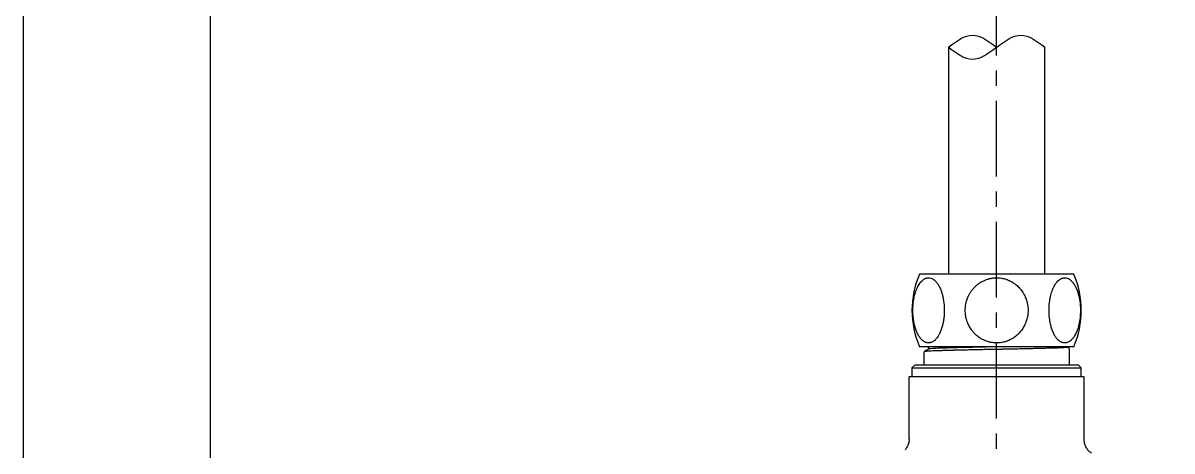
# Model space of a CAD drawing. Header units: millimetres. Extents: x 6364 to 6958, y -1010 to -590.
# Drawn here: x 6364 to 6554, y -869.8 to -799 of the extents above; entities that cross this region are included whole.
import ezdxf

# ---------------------------------------------------------------- set-up
doc = ezdxf.new("R2010")
doc.units = ezdxf.units.MM
doc.header["$LTSCALE"] = 10
doc.linetypes.add('CENTER', pattern=[2, 1.25, -0.25, 0.25, -0.25])
doc.layers.get('0').update_dxf_attribs({"color": 2})
for name, color, linetype in [('5', 2, 'Continuous'), ('CL', 1, 'CENTER'), ('DWG', 7, 'Continuous')]:
    doc.layers.add(name, color=color, linetype=linetype)

msp = doc.modelspace()

# ---------------------------------------------------------------- linework, layer by layer
at = {"color": 4}
msp.add_line((6395.03, -998.81), (6395.03, -623.81), dxfattribs=at)
msp.add_lwpolyline([(6958.03, -1009.81), (6958.03, -589.81), (6364.03, -589.81), (6364.03, -1009.81)], close=True)
at = {"layer": '5'}
msp.add_open_spline([(6517.09, -803.02), (6518.42, -802.02), (6521.07, -800.02), (6523.72, -802.02), (6525.04, -803.02)], degree=3, knots=[0, 0, 0, 0, 2.224894, 4.449797, 4.449797, 4.449797, 4.449797], dxfattribs=at)
msp.add_spline([(6517.09, -803.02), (6521.07, -805.02), (6529.02, -801.02), (6532.99, -803.02)], degree=3, dxfattribs=at)
at = {"layer": 'CL'}
msp.add_line((6525.04, -944.39), (6525.04, -712.58), dxfattribs=at)
at = {"layer": 'DWG'}
for p, q in [((6517.09, -803.02), (6517.09, -840.52)), ((6532.99, -840.52), (6532.99, -803.02)), ((6537.79, -840.53), (6512.3, -840.53)), ((6537.79, -840.53), (6512.3, -840.53)), ((6537.79, -852.53), (6512.3, -852.53)), ((6537.04, -852.94), (6537.04, -852.61)), ((6537.04, -852.94), (6537.04, -854.11)), ((6513.04, -855.53), (6513.04, -853.36)), ((6537.04, -854.11), (6537.04, -855.53)), ((6511.04, -856.03), (6511.54, -855.53)), ((6511.04, -856.03), (6511.04, -857.53)), ((6511.04, -856.03), (6539.04, -856.03)), ((6511.54, -855.53), (6538.54, -855.53)), ((6538.54, -855.53), (6539.04, -856.03)), ((6539.04, -857.53), (6539.04, -856.03)), ((6510.54, -857.53), (6510.54, -867.76)), ((6539.54, -857.53), (6510.54, -857.53)), ((6539.54, -867.75), (6539.54, -857.53))]:
    msp.add_line(p, q, dxfattribs=at)
for centre, start, end in [((6526.04, -846.53), 156.4218, 203.5782), ((6524.04, -846.53), 336.4218, 23.5782)]:
    msp.add_arc(centre, 15, start, end, dxfattribs=at)
msp.add_spline([(6517.09, -803.02), (6521.07, -805.02), (6529.02, -801.02), (6532.99, -803.02)], degree=3, dxfattribs=at)
for points, knots in [([(6511.19, -846.53), (6511.19, -846.35), (6511.19, -846.18), (6511.21, -845.84), (6511.23, -845.5), (6511.27, -845.16), (6511.31, -844.91), (6511.32, -844.83), (6511.34, -844.71), (6511.35, -844.67), (6511.36, -844.59), (6511.37, -844.55), (6511.41, -844.34), (6511.48, -844.03), (6511.56, -843.73), (6511.65, -843.44), (6511.7, -843.3), (6511.77, -843.13), (6511.78, -843.09), (6511.81, -843.03), (6511.85, -842.93), (6511.9, -842.83), (6511.98, -842.64), (6512.11, -842.4), (6512.24, -842.19), (6512.35, -842.04), (6512.38, -841.99), (6512.44, -841.92), (6512.46, -841.9), (6512.49, -841.85), (6512.51, -841.83), (6512.61, -841.72), (6512.76, -841.57), (6512.92, -841.45), (6513.08, -841.34), (6513.16, -841.29), (6513.27, -841.25), (6513.29, -841.24), (6513.33, -841.22), (6513.4, -841.2), (6513.46, -841.18), (6513.59, -841.15), (6513.68, -841.14), (6513.77, -841.14)], [0, 0, 0, 0, 0.0625, 0.0625, 0.125, 0.1875, 0.1875, 0.21875, 0.21875, 0.234375, 0.234375, 0.25, 0.25, 0.3125, 0.375, 0.375, 0.4375, 0.4375, 0.453125, 0.453125, 0.46875, 0.5, 0.5, 0.5625, 0.625, 0.625, 0.65625, 0.65625, 0.671875, 0.671875, 0.6875, 0.6875, 0.75, 0.8125, 0.8125, 0.875, 0.875, 0.890625, 0.890625, 0.90625, 0.9375, 0.9375, 1, 1, 1, 1]), ([(6513.77, -841.14), (6513.9, -841.14), (6514.03, -841.16), (6514.28, -841.23), (6514.41, -841.29), (6514.56, -841.39), (6514.6, -841.41), (6514.66, -841.45), (6514.69, -841.48), (6514.78, -841.55), (6514.84, -841.6), (6515.01, -841.77), (6515.12, -841.91), (6515.26, -842.09), (6515.3, -842.15), (6515.34, -842.21), (6515.36, -842.25), (6515.38, -842.27), (6515.44, -842.37), (6515.49, -842.46), (6515.63, -842.73), (6515.72, -842.92), (6515.84, -843.22), (6515.88, -843.33), (6515.92, -843.46), (6515.93, -843.49), (6515.95, -843.55), (6515.96, -843.57), (6515.98, -843.66), (6516, -843.71), (6516.08, -844), (6516.14, -844.23), (6516.21, -844.59), (6516.23, -844.71), (6516.27, -844.96), (6516.29, -845.09), (6516.34, -845.47), (6516.36, -845.72), (6516.38, -846.24), (6516.39, -846.5), (6516.38, -846.82), (6516.38, -846.89), (6516.37, -847.02), (6516.37, -847.09), (6516.36, -847.28), (6516.35, -847.41), (6516.31, -847.79), (6516.28, -848.04), (6516.22, -848.41), (6516.2, -848.53), (6516.16, -848.71), (6516.15, -848.77), (6516.12, -848.89), (6516.1, -848.95), (6516.03, -849.24), (6515.96, -849.47), (6515.82, -849.89), (6515.73, -850.09), (6515.63, -850.31), (6515.62, -850.33), (6515.6, -850.38), (6515.59, -850.4), (6515.55, -850.47), (6515.53, -850.51), (6515.46, -850.65), (6515.41, -850.73), (6515.26, -850.97), (6515.15, -851.12), (6514.98, -851.31), (6514.92, -851.37), (6514.8, -851.48), (6514.74, -851.53), (6514.56, -851.67), (6514.44, -851.74), (6514.25, -851.83), (6514.18, -851.85), (6514.08, -851.87), (6514.05, -851.88), (6513.99, -851.89), (6513.95, -851.9), (6513.79, -851.92), (6513.66, -851.91), (6513.47, -851.87), (6513.4, -851.85), (6513.31, -851.82), (6513.26, -851.8), (6513.21, -851.78), (6513.18, -851.76), (6513.16, -851.75), (6513.02, -851.68), (6512.9, -851.59), (6512.66, -851.39), (6512.55, -851.27), (6512.41, -851.09), (6512.38, -851.06), (6512.33, -850.98), (6512.3, -850.94), (6512.22, -850.83), (6512.17, -850.75), (6512.02, -850.49), (6511.93, -850.31), (6511.83, -850.06), (6511.81, -850.01), (6511.77, -849.93), (6511.76, -849.91), (6511.74, -849.86), (6511.7, -849.73), (6511.65, -849.59), (6511.54, -849.26), (6511.48, -849.04), (6511.4, -848.68), (6511.38, -848.56), (6511.35, -848.41), (6511.34, -848.37), (6511.33, -848.31), (6511.32, -848.22), (6511.3, -848.13), (6511.26, -847.81), (6511.23, -847.56), (6511.2, -847.05), (6511.19, -846.79), (6511.19, -846.53)], [0, 0, 0, 0, 0.03125, 0.03125, 0.0625, 0.0625, 0.070313, 0.070313, 0.078125, 0.078125, 0.09375, 0.09375, 0.125, 0.125, 0.132813, 0.136719, 0.136719, 0.140625, 0.140625, 0.15625, 0.15625, 0.1875, 0.1875, 0.203125, 0.203125, 0.207031, 0.207031, 0.210938, 0.210938, 0.21875, 0.21875, 0.25, 0.25, 0.265625, 0.265625, 0.28125, 0.28125, 0.3125, 0.3125, 0.34375, 0.34375, 0.351563, 0.351563, 0.359375, 0.359375, 0.375, 0.375, 0.40625, 0.40625, 0.421875, 0.421875, 0.429688, 0.429688, 0.4375, 0.4375, 0.46875, 0.46875, 0.5, 0.5, 0.503906, 0.503906, 0.507813, 0.507813, 0.515625, 0.515625, 0.53125, 0.53125, 0.5625, 0.5625, 0.578125, 0.578125, 0.59375, 0.59375, 0.625, 0.625, 0.640625, 0.640625, 0.648438, 0.648438, 0.65625, 0.65625, 0.6875, 0.6875, 0.703125, 0.703125, 0.710938, 0.714844, 0.714844, 0.71875, 0.71875, 0.75, 0.75, 0.78125, 0.78125, 0.789063, 0.789063, 0.796875, 0.796875, 0.8125, 0.8125, 0.84375, 0.84375, 0.851563, 0.851563, 0.855469, 0.855469, 0.859375, 0.875, 0.875, 0.90625, 0.90625, 0.921875, 0.921875, 0.925781, 0.925781, 0.929688, 0.9375, 0.9375, 0.96875, 0.96875, 1, 1, 1, 1]), ([(6519.85, -846.53), (6519.85, -846.35), (6519.85, -846.18), (6519.89, -845.83), (6519.94, -845.49), (6520.01, -845.16), (6520.09, -844.91), (6520.11, -844.82), (6520.15, -844.7), (6520.17, -844.66), (6520.2, -844.58), (6520.21, -844.54), (6520.29, -844.33), (6520.44, -844.02), (6520.61, -843.72), (6520.79, -843.43), (6520.89, -843.29), (6521.02, -843.11), (6521.05, -843.08), (6521.11, -843.01), (6521.19, -842.91), (6521.28, -842.82), (6521.46, -842.63), (6521.7, -842.39), (6521.98, -842.18), (6522.19, -842.03), (6522.26, -841.98), (6522.37, -841.91), (6522.41, -841.89), (6522.48, -841.84), (6522.52, -841.82), (6522.71, -841.71), (6523.02, -841.56), (6523.34, -841.43), (6523.67, -841.33), (6523.84, -841.28), (6524.05, -841.24), (6524.09, -841.23), (6524.18, -841.21), (6524.31, -841.19), (6524.44, -841.18), (6524.7, -841.15), (6524.87, -841.14), (6525.05, -841.14)], [0, 0, 0, 0, 0.0625, 0.0625, 0.125, 0.1875, 0.1875, 0.21875, 0.21875, 0.234375, 0.234375, 0.25, 0.25, 0.3125, 0.375, 0.375, 0.4375, 0.4375, 0.453125, 0.453125, 0.46875, 0.5, 0.5, 0.5625, 0.625, 0.625, 0.65625, 0.65625, 0.671875, 0.671875, 0.6875, 0.6875, 0.75, 0.8125, 0.8125, 0.875, 0.875, 0.890625, 0.890625, 0.90625, 0.9375, 0.9375, 1, 1, 1, 1]), ([(6525.05, -841.14), (6525.31, -841.14), (6525.57, -841.16), (6526.08, -841.24), (6526.33, -841.3), (6526.64, -841.4), (6526.7, -841.42), (6526.82, -841.47), (6526.88, -841.49), (6527.07, -841.56), (6527.18, -841.62), (6527.53, -841.79), (6527.75, -841.92), (6528.02, -842.11), (6528.07, -842.15), (6528.17, -842.23), (6528.23, -842.27), (6528.38, -842.39), (6528.47, -842.48), (6528.76, -842.75), (6528.93, -842.94), (6529.17, -843.25), (6529.24, -843.35), (6529.33, -843.49), (6529.35, -843.52), (6529.39, -843.57), (6529.44, -843.66), (6529.49, -843.74), (6529.65, -844.02), (6529.87, -844.49), (6530.03, -844.99), (6530.1, -845.3), (6530.12, -845.37), (6530.14, -845.5), (6530.16, -845.56), (6530.19, -845.75), (6530.2, -845.88), (6530.24, -846.27), (6530.25, -846.53), (6530.23, -846.85), (6530.23, -846.91), (6530.22, -847.04), (6530.21, -847.11), (6530.19, -847.3), (6530.17, -847.43), (6530.09, -847.82), (6530.03, -848.07), (6529.9, -848.43), (6529.86, -848.55), (6529.78, -848.73), (6529.75, -848.79), (6529.71, -848.88), (6529.7, -848.91), (6529.67, -848.97), (6529.66, -849), (6529.52, -849.26), (6529.39, -849.48), (6529.09, -849.91), (6528.93, -850.11), (6528.73, -850.32), (6528.71, -850.34), (6528.66, -850.39), (6528.64, -850.41), (6528.57, -850.48), (6528.52, -850.53), (6528.37, -850.66), (6528.28, -850.74), (6527.97, -850.98), (6527.76, -851.12), (6527.42, -851.32), (6527.3, -851.38), (6527.15, -851.45), (6527.12, -851.46), (6527.06, -851.49), (6526.97, -851.52), (6526.88, -851.56), (6526.58, -851.68), (6526.33, -851.75), (6525.95, -851.83), (6525.82, -851.85), (6525.63, -851.88), (6525.57, -851.88), (6525.47, -851.89), (6525.44, -851.89), (6525.37, -851.9), (6525.34, -851.9), (6525.04, -851.92), (6524.79, -851.91), (6524.4, -851.87), (6524.27, -851.85), (6524.08, -851.82), (6523.98, -851.8), (6523.89, -851.78), (6523.83, -851.76), (6523.79, -851.75), (6523.51, -851.68), (6523.26, -851.59), (6522.79, -851.38), (6522.56, -851.26), (6522.28, -851.09), (6522.23, -851.05), (6522.12, -850.98), (6522.07, -850.94), (6521.91, -850.82), (6521.81, -850.74), (6521.52, -850.49), (6521.33, -850.3), (6521.12, -850.06), (6521.08, -850.01), (6521, -849.91), (6520.96, -849.85), (6520.84, -849.7), (6520.77, -849.59), (6520.56, -849.26), (6520.44, -849.03), (6520.28, -848.68), (6520.23, -848.56), (6520.16, -848.37), (6520.14, -848.31), (6520.1, -848.19), (6520.08, -848.12), (6519.99, -847.81), (6519.94, -847.56), (6519.87, -847.05), (6519.85, -846.79), (6519.85, -846.53)], [0, 0, 0, 0, 0.03125, 0.03125, 0.0625, 0.0625, 0.070312, 0.070312, 0.078125, 0.078125, 0.09375, 0.09375, 0.125, 0.125, 0.132812, 0.132812, 0.140625, 0.140625, 0.15625, 0.15625, 0.1875, 0.1875, 0.203125, 0.203125, 0.207031, 0.207031, 0.210937, 0.21875, 0.21875, 0.25, 0.28125, 0.28125, 0.289062, 0.289062, 0.296875, 0.296875, 0.3125, 0.3125, 0.34375, 0.34375, 0.351563, 0.351563, 0.359375, 0.359375, 0.375, 0.375, 0.40625, 0.40625, 0.421875, 0.421875, 0.429688, 0.429688, 0.433594, 0.433594, 0.4375, 0.4375, 0.46875, 0.46875, 0.5, 0.5, 0.503906, 0.503906, 0.507813, 0.507813, 0.515625, 0.515625, 0.53125, 0.53125, 0.5625, 0.5625, 0.578125, 0.578125, 0.582031, 0.582031, 0.585938, 0.59375, 0.59375, 0.625, 0.625, 0.640625, 0.640625, 0.648438, 0.648438, 0.652344, 0.652344, 0.65625, 0.65625, 0.6875, 0.6875, 0.703125, 0.703125, 0.710938, 0.714844, 0.714844, 0.71875, 0.71875, 0.75, 0.75, 0.78125, 0.78125, 0.789063, 0.789063, 0.796875, 0.796875, 0.8125, 0.8125, 0.84375, 0.84375, 0.851563, 0.851563, 0.859375, 0.859375, 0.875, 0.875, 0.90625, 0.90625, 0.921875, 0.921875, 0.929688, 0.929688, 0.9375, 0.9375, 0.96875, 0.96875, 1, 1, 1, 1]), ([(6533.7, -846.53), (6533.7, -846.35), (6533.71, -846.18), (6533.72, -845.83), (6533.75, -845.49), (6533.79, -845.15), (6533.82, -844.9), (6533.84, -844.82), (6533.86, -844.69), (6533.87, -844.65), (6533.88, -844.57), (6533.89, -844.53), (6533.93, -844.32), (6534, -844.01), (6534.09, -843.71), (6534.18, -843.42), (6534.23, -843.27), (6534.3, -843.1), (6534.31, -843.07), (6534.34, -843), (6534.38, -842.9), (6534.42, -842.8), (6534.51, -842.61), (6534.58, -842.49), (6534.71, -842.27), (6534.78, -842.16), (6534.88, -842.01), (6534.92, -841.96), (6534.98, -841.89), (6534.99, -841.87), (6535.03, -841.83), (6535.05, -841.81), (6535.15, -841.7), (6535.3, -841.55), (6535.46, -841.42), (6535.63, -841.32), (6535.71, -841.28), (6535.82, -841.23), (6535.84, -841.22), (6535.89, -841.21), (6535.95, -841.19), (6536.02, -841.17), (6536.15, -841.15), (6536.23, -841.14), (6536.32, -841.14)], [0, 0, 0, 0, 0.0625, 0.0625, 0.125, 0.1875, 0.1875, 0.21875, 0.21875, 0.234375, 0.234375, 0.25, 0.25, 0.3125, 0.375, 0.375, 0.4375, 0.4375, 0.453125, 0.453125, 0.46875, 0.5, 0.5, 0.5625, 0.5625, 0.625, 0.625, 0.65625, 0.65625, 0.671875, 0.671875, 0.6875, 0.6875, 0.75, 0.8125, 0.8125, 0.875, 0.875, 0.890625, 0.890625, 0.90625, 0.9375, 0.9375, 1, 1, 1, 1]), ([(6536.32, -841.14), (6536.45, -841.14), (6536.58, -841.16), (6536.84, -841.25), (6536.96, -841.31), (6537.12, -841.41), (6537.15, -841.43), (6537.21, -841.48), (6537.24, -841.5), (6537.33, -841.58), (6537.39, -841.63), (6537.56, -841.81), (6537.67, -841.94), (6537.83, -842.17), (6537.88, -842.25), (6537.98, -842.42), (6538.03, -842.5), (6538.17, -842.77), (6538.25, -842.97), (6538.37, -843.27), (6538.41, -843.38), (6538.46, -843.52), (6538.46, -843.54), (6538.48, -843.6), (6538.49, -843.63), (6538.52, -843.71), (6538.53, -843.77), (6538.61, -844.05), (6538.67, -844.28), (6538.76, -844.77), (6538.8, -845.01), (6538.83, -845.3), (6538.83, -845.33), (6538.84, -845.4), (6538.85, -845.49), (6538.86, -845.59), (6538.87, -845.78), (6538.88, -845.91), (6538.9, -846.29), (6538.9, -846.55), (6538.89, -846.88), (6538.89, -846.97), (6538.89, -847.07), (6538.88, -847.13), (6538.88, -847.17), (6538.87, -847.33), (6538.86, -847.46), (6538.82, -847.84), (6538.79, -848.09), (6538.73, -848.45), (6538.7, -848.57), (6538.67, -848.75), (6538.65, -848.81), (6538.63, -848.9), (6538.62, -848.93), (6538.61, -848.99), (6538.6, -849.02), (6538.54, -849.28), (6538.47, -849.5), (6538.32, -849.92), (6538.24, -850.12), (6538.13, -850.36), (6538.1, -850.4), (6538.06, -850.49), (6538.03, -850.54), (6537.96, -850.67), (6537.91, -850.75), (6537.76, -850.99), (6537.65, -851.13), (6537.48, -851.32), (6537.42, -851.38), (6537.35, -851.45), (6537.33, -851.47), (6537.3, -851.49), (6537.26, -851.53), (6537.21, -851.57), (6537.06, -851.68), (6536.94, -851.75), (6536.75, -851.83), (6536.68, -851.85), (6536.59, -851.88), (6536.56, -851.88), (6536.51, -851.89), (6536.49, -851.9), (6536.46, -851.9), (6536.44, -851.9), (6536.3, -851.92), (6536.17, -851.91), (6535.91, -851.86), (6535.78, -851.81), (6535.62, -851.72), (6535.59, -851.71), (6535.53, -851.67), (6535.5, -851.65), (6535.41, -851.58), (6535.35, -851.54), (6535.17, -851.38), (6535.06, -851.26), (6534.93, -851.1), (6534.92, -851.08), (6534.89, -851.05), (6534.88, -851.03), (6534.84, -850.97), (6534.81, -850.93), (6534.73, -850.82), (6534.68, -850.74), (6534.54, -850.48), (6534.45, -850.3), (6534.34, -850.05), (6534.32, -850), (6534.28, -849.9), (6534.26, -849.85), (6534.2, -849.69), (6534.16, -849.58), (6534.06, -849.26), (6534, -849.03), (6533.92, -848.67), (6533.89, -848.55), (6533.87, -848.4), (6533.86, -848.37), (6533.85, -848.31), (6533.84, -848.28), (6533.83, -848.19), (6533.82, -848.12), (6533.78, -847.81), (6533.75, -847.56), (6533.71, -847.05), (6533.7, -846.79), (6533.7, -846.53)], [0, 0, 0, 0, 0.03125, 0.03125, 0.0625, 0.0625, 0.070313, 0.070313, 0.078125, 0.078125, 0.09375, 0.09375, 0.125, 0.125, 0.140625, 0.140625, 0.15625, 0.15625, 0.1875, 0.1875, 0.203125, 0.203125, 0.207031, 0.207031, 0.210937, 0.210937, 0.21875, 0.21875, 0.25, 0.25, 0.28125, 0.28125, 0.285156, 0.285156, 0.289062, 0.296875, 0.296875, 0.3125, 0.3125, 0.34375, 0.34375, 0.351562, 0.355469, 0.355469, 0.359375, 0.359375, 0.375, 0.375, 0.40625, 0.40625, 0.421875, 0.421875, 0.429687, 0.429687, 0.433594, 0.433594, 0.4375, 0.4375, 0.46875, 0.46875, 0.5, 0.5, 0.507812, 0.507812, 0.515625, 0.515625, 0.53125, 0.53125, 0.5625, 0.5625, 0.578125, 0.578125, 0.582031, 0.582031, 0.585938, 0.59375, 0.59375, 0.625, 0.625, 0.640625, 0.640625, 0.648438, 0.648438, 0.652344, 0.652344, 0.65625, 0.65625, 0.6875, 0.6875, 0.71875, 0.71875, 0.726563, 0.726563, 0.734375, 0.734375, 0.75, 0.75, 0.78125, 0.78125, 0.785156, 0.785156, 0.789063, 0.789063, 0.796875, 0.796875, 0.8125, 0.8125, 0.84375, 0.84375, 0.851563, 0.851563, 0.859375, 0.859375, 0.875, 0.875, 0.90625, 0.90625, 0.921875, 0.921875, 0.925781, 0.925781, 0.929688, 0.929688, 0.9375, 0.9375, 0.96875, 0.96875, 1, 1, 1, 1]), ([(6537.04, -852.61), (6537.04, -852.62), (6537.02, -852.62), (6536.96, -852.64), (6536.94, -852.64), (6536.9, -852.64), (6536.9, -852.65), (6536.88, -852.65), (6536.87, -852.65), (6536.85, -852.65), (6536.83, -852.65), (6536.73, -852.66), (6536.64, -852.67), (6536.41, -852.69), (6536.28, -852.69), (6535.98, -852.71), (6535.81, -852.72), (6535.57, -852.73), (6535.53, -852.73), (6535.43, -852.73), (6535.28, -852.74), (6535.12, -852.75), (6534.8, -852.76), (6534.56, -852.76), (6534.07, -852.78), (6533.8, -852.79), (6533.39, -852.8), (6533.24, -852.8), (6533.06, -852.81), (6533.02, -852.81), (6532.95, -852.81), (6532.84, -852.81), (6532.72, -852.82), (6532.34, -852.83), (6532.03, -852.84), (6531.38, -852.85), (6531.04, -852.86), (6530.35, -852.87), (6530, -852.88), (6529.54, -852.89), (6529.45, -852.89), (6529.26, -852.9), (6528.99, -852.9), (6528.71, -852.91), (6528.14, -852.92), (6527.77, -852.93), (6527, -852.94), (6526.61, -852.95), (6526.12, -852.96), (6525.97, -852.96), (6525.83, -852.97), (6525.73, -852.97), (6525.68, -852.97), (6525.43, -852.98), (6525.23, -852.98), (6524.64, -852.99), (6524.25, -853), (6523.48, -853.01), (6523.09, -853.02), (6522.51, -853.03), (6522.32, -853.04), (6522.03, -853.04), (6521.94, -853.05), (6521.75, -853.05), (6521.65, -853.05), (6521.18, -853.06), (6520.81, -853.07), (6520.09, -853.08), (6519.73, -853.09), (6519.04, -853.11), (6518.71, -853.12), (6518.3, -853.13), (6518.22, -853.13), (6518.1, -853.13), (6518.06, -853.13), (6517.98, -853.13), (6517.78, -853.14), (6517.58, -853.14), (6517.13, -853.15), (6516.84, -853.16), (6516.28, -853.18), (6516.02, -853.19), (6515.65, -853.2), (6515.53, -853.2), (6515.35, -853.21), (6515.29, -853.21), (6515.18, -853.21), (6515.12, -853.22), (6514.85, -853.23), (6514.65, -853.23), (6514.28, -853.25), (6514.11, -853.26), (6513.81, -853.27), (6513.68, -853.28), (6513.55, -853.29), (6513.53, -853.29), (6513.51, -853.29), (6513.49, -853.29), (6513.45, -853.3), (6513.38, -853.3), (6513.31, -853.31), (6513.2, -853.32), (6513.14, -853.33), (6513.08, -853.34), (6513.06, -853.34), (6513.05, -853.35)], [0, 0, 0, 0, 0.031606, 0.031606, 0.047408, 0.047408, 0.051359, 0.051359, 0.05531, 0.05531, 0.063211, 0.063211, 0.094817, 0.094817, 0.126422, 0.126422, 0.158028, 0.158028, 0.165929, 0.165929, 0.173831, 0.189633, 0.189633, 0.221239, 0.221239, 0.252844, 0.252844, 0.268647, 0.268647, 0.272598, 0.272598, 0.276549, 0.28445, 0.28445, 0.316056, 0.316056, 0.347661, 0.347661, 0.379267, 0.379267, 0.387168, 0.387168, 0.395069, 0.410872, 0.410872, 0.442478, 0.442478, 0.474083, 0.474083, 0.481985, 0.485935, 0.485935, 0.489886, 0.489886, 0.505689, 0.505689, 0.537294, 0.537294, 0.5689, 0.5689, 0.584703, 0.584703, 0.592604, 0.592604, 0.600506, 0.600506, 0.632111, 0.632111, 0.663717, 0.663717, 0.695322, 0.695322, 0.703224, 0.703224, 0.707174, 0.707174, 0.711125, 0.726928, 0.726928, 0.758533, 0.758533, 0.790139, 0.790139, 0.805942, 0.805942, 0.813843, 0.813843, 0.821744, 0.821744, 0.85335, 0.85335, 0.884956, 0.884956, 0.916561, 0.916561, 0.920512, 0.920512, 0.924463, 0.924463, 0.932364, 0.948167, 0.948167, 0.979772, 0.979772, 1, 1, 1, 1]), ([(6514.77, -852.53), (6514.18, -852.56), (6513.79, -852.59), (6513.79, -852.63), (6513.8, -852.63)], [0, 0, 0, 0, 0.855306, 1, 1, 1, 1]), ([(6526.22, -852.53), (6526.18, -852.53), (6524.62, -852.56), (6521.47, -852.63), (6517.39, -852.72), (6514.59, -852.82), (6513.86, -852.88), (6513.8, -852.92)], [0, 0, 0, 0, 0.006478, 0.255819, 0.50516, 0.754501, 1, 1, 1, 1]), ([(6510.54, -867.76), (6510.55, -867.78), (6510.57, -868.04), (6510.47, -868.52), (6510.25, -869.11), (6510.04, -869.43), (6509.94, -869.57)], [0, 0, 0, 0, 0.031533, 0.400591, 0.734047, 1, 1, 1, 1]), ([(6540.7, -870.15), (6540.61, -870.08), (6540.38, -869.89), (6540.03, -869.5), (6539.72, -868.94), (6539.53, -868.34), (6539.51, -867.94), (6539.52, -867.75)], [0, 0, 0, 0, 0.134212, 0.349583, 0.575769, 0.807674, 1, 1, 1, 1])]:
    msp.add_open_spline(points, degree=3, knots=knots, dxfattribs=at)
for points, degree in [([(6513.8, -852.92), (6513.42, -853.13), (6513.04, -853.35)], 2), ([(6513.61, -852.53), (6513.7, -852.58), (6513.79, -852.63)], 2), ([(6513.79, -852.63), (6513.79, -852.77), (6513.79, -852.92)], 2), ([(6537.04, -852.6), (6536.97, -852.56), (6536.91, -852.53)], 2), ([(6537.04, -852.6), (6537.04, -852.6), (6537.04, -852.61), (6537.04, -852.61)], 3)]:
    msp.add_open_spline(points, degree=degree, dxfattribs=at)

doc.saveas('drawing.dxf')
